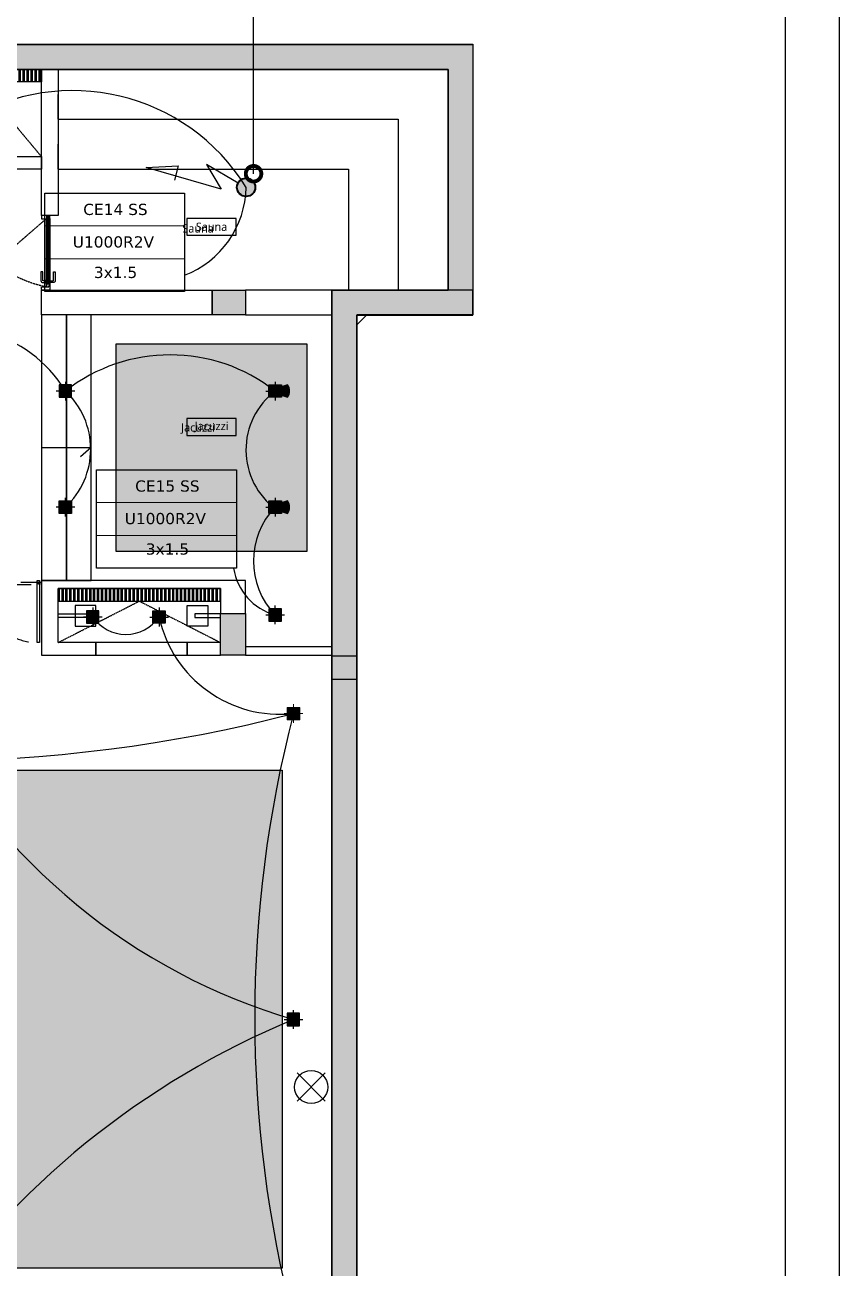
# Model space of a CAD drawing. Header units: millimetres. Extents: x 31778 to 54642, y 18502 to 28743.
# Drawn here: x 38842 to 39823, y 20539 to 22038 of the extents above; entities that cross this region are included whole.
import ezdxf
from ezdxf import colors
from ezdxf.entities.mleader import LeaderData, LeaderLine
from ezdxf.enums import TextEntityAlignment as Align
from ezdxf.math import Vec2, Vec3

# ---------------------------------------------------------------- set-up
doc = ezdxf.new("R2010")
doc.units = ezdxf.units.MM
for name, pattern in [('ACAD_ISO03W100', [30, 12, -18]), ('LINETYPE_0', [0]), ('PROJECTION', [0.375, 0.25, -0.125])]:
    doc.linetypes.add(name, pattern=pattern)
doc.layers.add('A-ANNO-050-LEGN', color=4, linetype='Continuous', lineweight=5)
doc.layers.add('STRUCTURE POUTRES', color=5, linetype='ACAD_ISO03W100', lineweight=20)
doc.layers.add('A-TECH-ELEC-VU', color=1, linetype='Continuous', lineweight=9, true_color=0xff0000)
for name, color, linetype in [('CIRCUITS ECLAIRAGE', 1, 'Continuous'), ('FORCE', 3, 'Continuous'), ('Plan Archi', 8, 'Continuous')]:
    doc.layers.add(name, color=color, linetype=linetype)
doc.styles.add('0-TEXT-ANNO', font='', dxfattribs={"height": 2.5})
doc.styles.add('1-LIGHT-COND', font='')
doc.styles.add('Verdana', font='verdana.ttf')
doc.styles.get('0-TEXT-ANNO').set_extended_font_data('Roboto Light')
doc.styles.get('1-LIGHT-COND').set_extended_font_data('Roboto Condensed Light')

# ---------------------------------------------------------------- blocks, each defined once
blk = doc.blocks.new('A$C41E20939')
at = {"color": 252, "linetype": 'PROJECTION'}
blk.add_line((86, 4), (32.8, 65.4), dxfattribs=at)
at = {"color": 252}
for p, q in [((11.1, 5), (8.9, 5)), ((11.1, 4.8), (8.9, 4.8)), ((86.2, 0), (81.7, 0)), ((83, 3.2), (83, 1.1)), ((83, 3.2), (84.5, 3.2)), ((83, 1.1), (83.1, 1.1)), ((83.9, 1.1), (83.1, 1.1)), ((83.2, 1.4), (83.2, 3)), ((83.2, 2.4), (83.4, 2.4)), ((84.2, 2.3), (83.2, 2.3)), ((84.5, 3.1), (83.3, 3.1)), ((85.3, 2), (83.3, 2.4)), ((83.9, 1.3), (83.3, 1.3)), ((83.4, 2.8), (83.4, 2.7)), ((83.4, 2.7), (83.4, 2.5)), ((83.4, 2.7), (83.6, 2.7)), ((83.4, 2.5), (83.4, 2.2)), ((83.4, 2.2), (83.4, 2.1)), ((83.4, 2.1), (83.4, 2)), ((83.5, 2.1), (83.4, 2.1)), ((83.6, 2.9), (83.5, 2.9)), ((83.5, 2.9), (83.5, 2.9)), ((83.5, 2), (83.5, 2.9)), ((84, 1.4), (83.5, 2.2)), ((84.1, 2), (83.5, 2.1)), ((83.6, 2), (83.5, 2)), ((83.5, 2), (83.5, 2)), ((83.7, 3.1), (83.6, 3)), ((83.6, 3), (83.6, 2.9)), ((83.6, 2.7), (83.9, 2.6)), ((83.6, 1.4), (83.6, 2)), ((83.7, 1.3), (83.6, 1.4)), ((83.7, 3.1), (84.9, 3.1)), ((83.7, 2.8), (83.7, 2.1)), ((83.7, 1.3), (84.1, 1.3)), ((83.9, 2.6), (85, 2.4)), ((83.9, 1.3), (83.9, 1.1)), ((85.8, 1.1), (83.9, 1.1)), ((84.3, 1.8), (84.1, 2.1)), ((84.9, 1.8), (84.1, 2)), ((84.7, 1.2), (84.3, 1.8)), ((85.6, 1.7), (84.4, 1.7)), ((85.6, 1.2), (84.4, 1.2)), ((84.5, 3.2), (84.5, 3.1)), ((84.5, 3.2), (85.8, 3.2)), ((85.5, 2.8), (84.8, 2.8)), ((84.9, 3.2), (84.9, 3.1)), ((85, 2.7), (85, 2.8)), ((85.5, 2.2), (85, 2.7)), ((85, 2.1), (85, 2.7)), ((85, 2.4), (85, 2.4)), ((85.1, 2.2), (85.1, 1.9)), ((85.1, 1.7), (85.2, 1.7)), ((85.2, 1.7), (85.7, 1.2)), ((85.3, 2.4), (85.3, 3.3)), ((85.4, 1.4), (86.5, 1.4)), ((85.8, 2.8), (85.5, 2.8)), ((85.5, 2.2), (85.7, 2.7)), ((85.5, 2.2), (85.5, 2.2)), ((85.7, 1.9), (85.5, 2)), ((85.8, 3.2), (85.8, 3.2)), ((85.8, 3.2), (85.8, 1.8)), ((85.8, 1.1), (85.8, 1.1)), ((85.9, 0.9), (85.9, 2)), ((86.1, 3.3), (86.1, 3.3)), ((86.1, 3.3), (87.3, 3.3)), ((86.1, 3.2), (86.1, 3.3)), ((86.1, 3.3), (88.7, 3.3)), ((86.1, 1.8), (86.1, 3.2)), ((87.2, 3.2), (86.1, 3.2)), ((87.1, 2.8), (86.1, 2.8)), ((86.1, 1.1), (86.1, 0.9)), ((86.2, 0.9), (86.1, 0.9)), ((86.2, 2.7), (86.4, 2.2)), ((86.4, 2), (86.2, 1.9)), ((86.2, 1.2), (86.8, 1.7)), ((86.2, 1), (86.2, 1.2)), ((86.2, 1), (86.4, 1)), ((86.2, 0.9), (86.2, 1)), ((88.7, 0.9), (86.2, 0.9)), ((86.7, 1.7), (86.3, 1.7)), ((87.5, 1.2), (86.3, 1.2)), ((87.7, 1), (86.4, 1)), ((86.6, 3.3), (86.6, 2.4)), ((88.7, 2.4), (86.6, 2)), ((87.5, 1.7), (86.7, 1.7)), ((86.8, 1.9), (86.8, 2.2)), ((86.9, 2.8), (86.9, 2.1)), ((86.9, 2.4), (88, 2.6)), ((86.9, 2.4), (86.9, 2.4)), ((87.7, 2), (87, 1.8)), ((87.2, 3.2), (87.2, 3.1)), ((87.2, 3.1), (88.3, 3.1)), ((87.2, 1.2), (87.6, 1.8)), ((87.3, 3.3), (88.7, 3.3)), ((87.3, 3.2), (87.3, 3.3)), ((88.4, 3.2), (87.3, 3.2)), ((87.8, 2.1), (87.6, 1.8)), ((88.5, 2.3), (87.7, 2.3)), ((88.4, 2.1), (87.7, 2)), ((88.5, 1.1), (87.7, 1)), ((88.3, 1.3), (87.8, 1.3)), ((88.4, 2.2), (87.9, 1.4)), ((88, 2.6), (88.2, 2.7)), ((88.2, 2), (88.2, 2.9)), ((88.2, 2.7), (88.5, 2.7)), ((88.3, 3.1), (88.5, 3)), ((88.5, 1.4), (88.3, 1.3)), ((88.5, 2.1), (88.4, 2.1)), ((88.5, 3), (88.5, 2.5)), ((88.5, 2.5), (88.5, 2.2)), ((88.6, 2.3), (88.5, 2.3)), ((88.5, 2.2), (88.5, 1.4)), ((88.6, 3), (88.6, 1.2)), ((88.7, 0.9), (88.7, 3.3)), ((11.1, -0.8), (8.9, -0.8)), ((11.1, -1), (8.9, -1))]:
    blk.add_line(p, q, dxfattribs=at)
for points in [[(0, 9.5), (0, 5.4), (0, 9.5), (0.5, 9.5), (0.5, 10), (3.8, 10), (3.8, 0.9), (4.8, 0.9), (4.8, 0), (0.5, 0), (0.5, 0), (0, 0), (0, 9.5)], [(89.3, 1), (89.3, 4), (4, 4), (4.1, 1), (5, 1), (5, 0), (86.2, 0), (86.2, 1), (89.3, 1)], [(7, 2), (82.9, 2)], [(90, 0.5), (90, 9.5), (89.5, 9.5), (89.5, 10), (86, 10), (86, 0.9), (85, 0.9), (85, 0), (89.5, 0), (89.5, 0), (90, 0), (90, 9.5)]]:
    blk.add_lwpolyline(points, dxfattribs=at)
for points in [[(85.9, 3.8), (4, 3.8), (4, 4), (85.9, 4)], [(4.1, 1), (5, 1), (5, 0.2), (7, 0.2), (7, 3.8), (4, 3.8)], [(5, 0.2), (84.9, 0.2), (84.9, 0), (5, 0)], [(7, 3.8), (86.2, 3.8), (86.2, 0.2), (7, 0.2)], [(7.9, 4.7), (12.2, 4.7), (12.1, 4), (7.9, 4)], [(82.9, 0.2), (84.9, 0.2), (84.9, 1), (85.9, 1), (85.9, 3.8), (82.9, 3.8)], [(7.8, -0.7), (12.1, -0.7), (12.1, 0), (7.8, 0)]]:
    blk.add_lwpolyline(points, close=True, dxfattribs=at)
for points in [[(11.1, 4.7), (11.1, 7.9, -0.414214), (11.6, 8.4), (21.7, 8.4, 0.414214), (22, 8.7), (22, 10.3, 0.414214), (21.7, 10.6), (11.4, 10.6, 0.414207), (8.9, 8.1), (8.9, 4.7)], [(11.1, -0.7), (11.1, -3.9, 0.414214), (11.6, -4.4), (21.6, -4.4, -0.414214), (21.9, -4.7), (21.9, -6.3, -0.414214), (21.6, -6.6), (11.4, -6.6, -0.414207), (8.9, -4.1), (8.9, -0.7)]]:
    blk.add_lwpolyline(points, format="xyb", dxfattribs=at)
for centre in [(83.7, 2.3), (85.3, 2.8), (85.9, 1.4), (86.6, 2.8), (88.2, 2.3)]:
    blk.add_circle(centre, 0.188, dxfattribs=at)
at = {"color": 252, "linetype": 'PROJECTION'}
blk.add_arc((142.9, -23.6), 141.6, 141.0606, 168.7646, dxfattribs=at)
at = {"color": 252}
for centre, radius, start, end in [((83.3, 3), 0.15, 90, 180), ((83.3, 1.4), 0.15, 180, 210), ((83.3, 1.4), 0.15, 210, 270), ((83.5, 2.8), 0.075, 90, 180), ((83.7, 2.3), 0.338, 90, 180), ((83.7, 2.3), 0.338, 180, 215), ((83.5, 2), 0.075, 180, 270), ((83.7, 2.3), 0.338, 339.8499, 90), ((84.2, 2.2), 0.188, 159.8499, 215), ((84.4, 1.7), 0.488, 215, 270), ((84.4, 1.9), 0.188, 215, 270), ((84.9, 2), 0.15, 259, 314.265), ((85.3, 2.8), 0.356, 90, 180), ((85, 2.3), 0.15, 349, 79), ((85.5, 2.1), 0.488, 180, 225), ((84.9, 2), 0.15, 314.265, 349), ((85.3, 2.8), 0.356, 50, 90), ((85.7, 2.2), 0.188, 160, 225), ((85.3, 2.8), 0.356, 340, 50), ((85.6, 1.9), 0.188, 270, 312.8334), ((85.6, 1), 0.188, 53.1301, 90), ((85.8, 2), 0.188, 225, 282.7691), ((85.9, 1.4), 0.375, 77.231, 132.8334), ((85.9, 1.4), 0.375, 225, 306.8699), ((85.9, 1.4), 0.375, 233.1301, 315), ((85.9, 1.4), 0.375, 239.3166, 249.5127), ((85.9, 1.4), 0.375, 47.1666, 102.7691), ((86.1, 2), 0.188, 257.231, 315), ((86.6, 2.8), 0.356, 90, 200), ((86.3, 1.9), 0.188, 227.1666, 270), ((86.3, 1), 0.188, 90, 126.8699), ((86.2, 2.2), 0.188, 315, 20), ((86.6, 2.8), 0.356, 0, 90), ((86.9, 2.3), 0.15, 101, 191), ((86.4, 2.1), 0.488, 315, 0), ((87, 2), 0.15, 191, 225.735), ((87, 2), 0.15, 225.735, 281), ((87.5, 1.9), 0.188, 270, 325), ((87.5, 1.7), 0.488, 270, 325), ((88.2, 2.3), 0.338, 90, 200.1501), ((87.7, 2.2), 0.188, 325, 20.1501), ((88.2, 2.3), 0.338, 0, 90), ((88.4, 3), 0.15, 0, 90), ((88.2, 2.3), 0.338, 325, 0), ((88.4, 1.2), 0.15, 275, 0)]:
    blk.add_arc(centre, radius, start, end, dxfattribs=at)
blk = doc.blocks.new('A$Ccfdc1316')
h = blk.add_hatch(color=252)
h.dxf.hatch_style = 1
h.paths.add_polyline_path([(-7.501, 7.657), (-0.3, 7.657), (-0.3, 4.395), (-1.7, 4.395), (-1.7, 0), (-2, 0), (-2, 4.695), (-0.6, 4.695), (-0.6, 7.354), (-7, 7.354), (-7, 6.154), (-7.2, 6.154), (-7.2, 7.354), (-7.501, 7.354)])
h = blk.add_hatch(color=252)
h.dxf.hatch_style = 1
h.paths.add_polyline_path([(-3.441, 4.695), (-3.041, 4.695), (-3.041, 4.395), (-3.441, 4.395)])
h = blk.add_hatch(color=252)
h.dxf.hatch_style = 1
h.paths.add_polyline_path([(-7.3, 0.796), (-7, 0.796), (-7, 0.296), (-7.3, 0.296)], flags=17)
h = blk.add_hatch(color=252)
h.dxf.hatch_style = 1
h.paths.add_polyline_path([(-3.341, 0.796), (-3.041, 0.796), (-3.041, 0.296), (-3.341, 0.296)], flags=17)
at = {"color": 252}
for points in [[(-7.501, 7.657), (-0.3, 7.657), (-0.3, 4.395), (-1.7, 4.395), (-1.7, 0), (-2, 0), (-2, 4.695), (-0.6, 4.695), (-0.6, 7.354), (-7, 7.354), (-7, 6.154), (-7.2, 6.154), (-7.2, 7.354), (-7.501, 7.354)], [(-3.441, 4.695), (-3.041, 4.695), (-3.041, 4.395), (-3.441, 4.395)], [(-7.3, 0.796), (-7, 0.796), (-7, 0.296), (-7.3, 0.296)], [(-3.341, 0.796), (-3.041, 0.796), (-3.041, 0.296), (-3.341, 0.296)]]:
    blk.add_lwpolyline(points, close=True, dxfattribs=at)
blk = doc.blocks.new('A$C021d6aa6')
at = {"color": 252, "linetype": 'PROJECTION'}
blk.add_lwpolyline([(-0.75, -0.025), (0, -0.025), (0, 0), (-0.75, 0)], close=True, dxfattribs=at)
at = {"color": 252}
blk.add_lwpolyline([(-0.05, 0.025), (-0.025, 0.025), (-0.025, -0.725), (-0.05, -0.725)], close=True, dxfattribs=at)
blk.add_circle((-0.037, -0.013), 0.0075, dxfattribs=at)
at = {"color": 252, "linetype": 'PROJECTION'}
blk.add_arc((-0.037, -0.013), 0.712, 180, 270, dxfattribs=at)
blk = doc.blocks.new('*U168')
at = {"color": 252}
blk.add_lwpolyline([(0, 0.022), (0.36, 0.022), (0.36, -0.024), (0, -0.024)], close=True, dxfattribs=at)
blk.add_lwpolyline([(0.205, -0.024), (0.205, -0.125, 0.414214), (0.206, -0.126), (0.454, -0.126, 0.414214), (0.455, -0.125), (0.455, 0.123, 0.414214), (0.454, 0.124), (0.206, 0.124, 0.414214), (0.205, 0.123), (0.205, 0.022)], format="xyb", close=True, dxfattribs=at)
blk = doc.blocks.new('*U167')
at = {"color": 252}
blk.add_lwpolyline([(0, 0.022), (0.31, 0.022), (0.31, -0.024), (0, -0.024)], close=True, dxfattribs=at)
blk.add_lwpolyline([(0.155, -0.024), (0.155, -0.125, 0.414214), (0.156, -0.126), (0.404, -0.126, 0.414214), (0.405, -0.125), (0.405, 0.123, 0.414214), (0.404, 0.124), (0.156, 0.124, 0.414214), (0.155, 0.123), (0.155, 0.022)], format="xyb", close=True, dxfattribs=at)
blk = doc.blocks.new('SPOT-NORMAL')
at = {"true_color": 0xffffff}
h = blk.add_hatch(color=7, dxfattribs=at)
h.dxf.hatch_style = 1
h.paths.add_polyline_path([(-0.075, 0.075), (0.075, 0.075), (0.075, -0.075), (-0.075, -0.075)])
h = blk.add_hatch(color=256)
h.dxf.hatch_style = 1
edge = h.paths.add_edge_path()
edge.add_arc((0, 0), 0.0273, 0, 360)
for points in [[(-0.113, 0), (0.113, 0)], [(0, 0.113), (0, -0.113)]]:
    blk.add_lwpolyline(points)
at = {"flags": 128}
for points in [[(-0.075, 0.075), (0.075, 0.075), (0.075, -0.075), (-0.075, -0.075)], [(-0.061, 0.061), (0.061, 0.061), (0.061, -0.061), (-0.061, -0.061)]]:
    blk.add_lwpolyline(points, close=True, dxfattribs=at)
blk.add_circle((0, 0), 0.0273)
blk = doc.blocks.new('_DotSmall')
at = {"color": 0, "linetype": 'ByBlock', "const_width": 0.5}
blk.add_lwpolyline([(-0.0625, 0, 1), (0.0625, 0, 1)], format="xyb", close=True, dxfattribs=at)
blk = doc.blocks.new('SPOT-ORIENTABLE')
at = {"true_color": 0xffffff}
h = blk.add_hatch(color=7, dxfattribs=at)
h.dxf.hatch_style = 1
h.paths.add_polyline_path([(-0.075, 0.075), (0.075, 0.075), (0.075, -0.075), (-0.075, -0.075)])
h = blk.add_hatch(color=256)
h.dxf.hatch_style = 1
edge = h.paths.add_edge_path()
edge.add_arc((0, 0), 0.0273, 0, 360)
h = blk.add_hatch(color=7, dxfattribs=at)
h.dxf.hatch_style = 1
edge = h.paths.add_edge_path()
edge.add_line((0.15, 0.075), (0, 0.027))
edge.add_line((0, 0.027), (0, -0.027))
edge.add_line((0, -0.027), (0.15, -0.075))
edge.add_arc((0.05, 0), 0.125, 323.1301, 396.8699)
for points in [[(-0.113, 0), (0.113, 0)], [(0, 0.113), (0, -0.113)]]:
    blk.add_lwpolyline(points)
at = {"flags": 128}
for points in [[(-0.075, 0.075), (0.075, 0.075), (0.075, -0.075), (-0.075, -0.075)], [(-0.061, 0.061), (0.061, 0.061), (0.061, -0.061), (-0.061, -0.061)]]:
    blk.add_lwpolyline(points, close=True, dxfattribs=at)
blk.add_lwpolyline([(0.15, 0.075), (0, 0.027), (0, -0.027), (0.15, -0.075, 0.333333)], format="xyb", close=True, dxfattribs=at)
blk.add_circle((0, 0), 0.0273)
blk = doc.blocks.new('*U190')
at = {"layer": 'A-TECH-ELEC-VU', "xscale": -99.91905715994717, "yscale": 99.91905715994717, "zscale": 99.91905715994717, "rotation": 180}
blk.add_blockref('SPOT-NORMAL', (0, 0), dxfattribs=at)
blk = doc.blocks.new('*U191')
at = {"layer": 'CIRCUITS ECLAIRAGE', "color": 0, "linetype": 'ByBlock', "lineweight": -2, "transparency": 16777216}
for p in [(167981.4, 5570.6), (168429.1, 5570.6), (168876.9, 5570.6), (169324.7, 5570.6), (169772.5, 5570.6)]:
    blk.add_blockref('*U190', p, dxfattribs=at)
blk = doc.blocks.new('alimentation electrique')
at = {"layer": 'FORCE', "lineweight": 50}
blk.add_hatch(color=1, dxfattribs=at).paths.add_polyline_path([(54.9, -36.5, 1), (41.3, -19.1, 1)])
at = {"color": 1, "linetype": 'ByBlock'}
blk.add_lwpolyline([(38.4, -22.6), (0.5, -0.3), (18.2, -30.1), (-72.5, -4), (-33.8, -1.9), (-38.2, -19.2)], dxfattribs=at)
at = {"layer": 'FORCE', "color": 1, "lineweight": 40}
blk.add_circle((48.1, -27.8), 11, dxfattribs=at)
blk = doc.blocks.new('ETIQ ECL')
at = {"color": 6, "linetype": 'ByBlock'}
blk.add_lwpolyline([(-28.09, 19.8), (28.09, 19.8), (28.09, -19.8), (-28.09, -19.8)], close=True, dxfattribs=at)
at = {"layer": 'STRUCTURE POUTRES', "color": 6, "linetype": 'ByBlock'}
for points in [[(-28.09, 19.8), (28.09, 19.8), (28.09, 6.6), (-28.09, 6.6)], [(-28.09, 6.6), (28.09, 6.6), (28.09, -6.6), (-28.09, -6.6)], [(-28.09, -6.6), (28.09, -6.6), (28.09, -19.8), (-28.09, -19.8)]]:
    blk.add_lwpolyline(points, close=True, dxfattribs=at)
at = {"layer": 'STRUCTURE POUTRES', "color": 6, "linetype": 'ByBlock', "style": 'Verdana'}
for tag, p in [('CIRCUIT', (0.33, 10.99)), ('CABLE', (-0.49, -2.08)), ('SECTION', (0.37, -14.32))]:
    blk.add_attdef(tag, text='', height=4.5, dxfattribs=at).set_placement(p, align=Align.CENTER)

msp = doc.modelspace()

# ---------------------------------------------------------------- hatches: boundary and pattern name
at = {"layer": 'Plan Archi'}
h = msp.add_hatch(dxfattribs=at)
h.set_pattern_fill('ANSI32', color=256, scale=0.5, angle=45)
h.set_pattern_definition([(90, (-99963.3566, 16891.0385), (-4.7625, 0), []), (90, (-99961.769, 16892.626), (-4.7625, 0), [])])
h.paths.add_polyline_path([(38711.669, 21984.061), (38861.669, 21984.061), (38861.669, 21969.061), (38711.669, 21969.061)])
at = {"layer": 'Plan Archi', "true_color": 0x95b0cb}
h = msp.add_hatch(color=253, dxfattribs=at)
h.dxf.hatch_style = 1
h.paths.add_polyline_path([(39181.662, 21653.272), (39181.662, 21403.272), (38951.662, 21403.272), (38951.662, 21653.272)])
at = {"layer": 'Plan Archi'}
h = msp.add_hatch(dxfattribs=at)
h.set_pattern_fill('ANSI32', color=256, scale=0.5, angle=225)
h.set_pattern_definition([(270, (187906.672, 26410.541), (4.7625, -6e-16), []), (270, (187905.0845, 26408.9535), (4.7625, -6e-16), [])])
h.paths.add_polyline_path([(39077.558, 21358.33), (38881.675, 21358.333), (38881.675, 21343.333), (39077.558, 21343.33)])
h = msp.add_hatch(color=256, dxfattribs=at)
h.dxf.hatch_style = 1
h.paths.add_polyline_path([(39211.662, 21277.574), (39241.662, 21277.574), (39241.662, 20411.574), (39211.662, 20411.574)])
at = {"layer": 'Plan Archi', "true_color": 0x95b0cb}
h = msp.add_hatch(color=253, dxfattribs=at)
h.dxf.hatch_style = 1
h.paths.add_polyline_path([(37451.662, 21139.574), (39151.662, 21139.574), (39151.662, 20539.574), (37451.662, 20539.574)])

# ---------------------------------------------------------------- linework, layer by layer
msp.add_lwpolyline([(39822.91, 23037.565), (39822.91, 19046.565), (34232.91, 19046.565), (34232.91, 23037.565)], close=True)
msp.add_lwpolyline([(34297.91, 19427.561), (34297.91, 22972.565), (39757.91, 22972.565), (39757.91, 19427.561)])
at = {"layer": 'CIRCUITS ECLAIRAGE', "color": 6}
for centre, radius, start, end in [((38899.444, 21713.097), 245.42, 31.679661, 121.669803), ((38992.732, 21844.009), 115.581, 290.982289, 358.996366), ((38757.722, 21516.961), 154.787, 30.897979, 120.479142), ((39016.912, 21435.276), 204.805, 51.900728, 128.099278), ((38825.756, 21526.503), 95.337, 312.807615, 47.192385), ((39196.887, 21525.614), 88.83, 127.118008, 233.694782), ((39210.524, 21391.64), 93.466, 136.006569, 223.992276), ((39161.632, 21393.485), 69.239, 188.784649, 254.630811), ((38963.435, 21351.693), 48.526, 214.549404, 325.450596), ((39149.205, 21356.231), 149.284, 192.400114, 276.195012), ((38717.538, 22930.458), 1779.885, 255.429224, 284.570776), ((39374.398, 21549.297), 740.319, 207.468404, 253.595122), ((40579.06, 20841.615), 1460.404, 165.477819, 194.522181), ((39552.297, 19905.19), 1010.928, 112.507217, 145.663137)]:
    msp.add_arc(centre, radius, start, end, dxfattribs=at)
at = {"layer": 'Plan Archi'}
for p, q in [((36851.9, 22013.983), (39381.669, 22014.193)), ((39381.669, 22014.193), (39381.669, 21718.037)), ((39351.669, 21984.193), (36851.9, 21984.193)), ((38881.669, 21984.061), (38881.669, 21954.061)), ((38881.669, 21984.061), (39351.669, 21984.061)), ((39351.669, 21718.037), (39351.669, 21984.193)), ((39351.669, 21984.061), (39351.669, 21718.215)), ((38881.669, 21924.061), (38881.669, 21954.061)), ((38881.669, 21924.061), (39291.669, 21924.061)), ((38881.669, 21924.061), (38881.669, 21894.061)), ((38881.669, 21924.061), (39291.669, 21924.061)), ((39291.669, 21924.061), (39291.669, 21718.215)), ((39291.669, 21924.061), (39291.669, 21718.215)), ((38881.669, 21864.061), (38881.669, 21894.061)), ((38881.669, 21864.061), (39231.669, 21864.061)), ((39231.669, 21864.061), (39231.669, 21718.215)), ((39381.669, 21718.037), (39211.66, 21718.037)), ((39211.66, 21718.037), (39211.66, 19687.004)), ((39231.669, 21718.215), (39261.669, 21718.215)), ((39291.669, 21718.215), (39261.669, 21718.215)), ((39291.669, 21718.215), (39321.669, 21718.215)), ((39351.669, 21718.215), (39321.669, 21718.215)), ((39381.669, 21718.037), (39351.669, 21718.037)), ((39381.669, 21688.037), (39381.669, 21718.037)), ((39381.669, 21688.037), (39381.669, 21718.037)), ((39241.66, 21676.244), (39253.452, 21688.037)), ((39241.66, 19657.007), (39241.66, 21688.037)), ((39241.66, 21688.037), (39381.669, 21688.037)), ((39211.662, 21277.574), (39241.662, 21277.574)), ((39211.662, 20411.574), (39211.662, 21277.574)), ((39241.662, 21277.574), (39241.662, 20411.574)), ((37451.662, 21139.574), (39151.662, 21139.574)), ((39151.662, 21139.574), (39151.662, 20539.574)), ((39151.662, 20539.574), (37451.662, 20539.574))]:
    msp.add_line(p, q, dxfattribs=at)
at = {"layer": 'Plan Archi', "linetype": 'LINETYPE_0'}
for p, q in [((39169.801, 20740.748), (39203.742, 20774.689)), ((39169.801, 20774.689), (39203.742, 20740.748))]:
    msp.add_line(p, q, dxfattribs=at)
at = {"layer": 'Plan Archi'}
for points in [[(38711.669, 21984.061), (38861.669, 21984.061), (38861.669, 21969.061), (38711.669, 21969.061)], [(38861.669, 21984.061), (38881.669, 21984.061), (38881.669, 21808.215), (38861.669, 21808.215)], [(38711.669, 21879.061), (38861.669, 21879.061), (38861.669, 21864.061), (38711.669, 21864.061)], [(39037.049, 21804.523), (39037.049, 21784.248), (39096.274, 21784.248), (39096.274, 21804.523)], [(38861.669, 21718.215), (39067.557, 21718.215), (39067.557, 21688.215), (38861.669, 21688.215)], [(39107.557, 21688.215), (39211.66, 21688.215), (39211.66, 21718.215), (39107.557, 21718.215)], [(38861.669, 21368.33), (38891.662, 21368.33), (38891.662, 21688.215), (38861.669, 21688.215)], [(38891.669, 21368.33), (38921.662, 21368.33), (38921.662, 21688.215), (38891.669, 21688.215)], [(39181.662, 21653.272), (39181.662, 21403.272), (38951.662, 21403.272), (38951.662, 21653.272)], [(39037.049, 21563.208), (39037.049, 21542.94), (39096.274, 21542.94), (39096.274, 21563.208)], [(39107.557, 21368.33), (38861.669, 21368.33), (38861.669, 21278.33), (38927.116, 21278.33), (38927.116, 21293.33), (38881.662, 21293.33), (38881.669, 21358.33), (39077.558, 21358.33), (39077.558, 21328.33), (39107.557, 21328.33)], [(39077.558, 21358.33), (38881.675, 21358.333), (38881.675, 21343.333), (39077.558, 21343.33)], [(38927.116, 21278.33), (39037.116, 21278.33), (39037.116, 21293.33), (38927.116, 21293.33)], [(39037.116, 21278.33), (39077.559, 21278.33), (39077.559, 21293.33), (39037.116, 21293.33)], [(39107.557, 21278.33), (39211.66, 21278.33), (39211.66, 21288.33), (39107.557, 21288.33)]]:
    msp.add_lwpolyline(points, close=True, dxfattribs=at)
at = {"layer": 'Plan Archi', "linetype": 'PROJECTION'}
for points in [[(38786.669, 21969.061), (38711.669, 21879.061), (38861.669, 21879.061)], [(38881.662, 21293.33), (38979.616, 21343.331), (39077.559, 21293.33)]]:
    msp.add_lwpolyline(points, close=True, dxfattribs=at)
at = {"layer": 'Plan Archi'}
msp.add_lwpolyline([(38861.669, 21528.272), (38921.662, 21528.272), (38908.65, 21517.067)], dxfattribs=at)
at = {"layer": 'Plan Archi', "linetype": 'LINETYPE_0'}
msp.add_circle((39186.771, 20757.719), 20, dxfattribs=at)

# ---------------------------------------------------------------- block references
at = {"layer": 'CIRCUITS ECLAIRAGE'}
for name, p in [('alimentation electrique', (39060.207, 21869.787)), ('*U191', (-130607.156, 15637.176))]:
    msp.add_blockref(name, p, dxfattribs=at)
at = {"layer": 'CIRCUITS ECLAIRAGE', "color": 6, "linetype": 'ByBlock', "xscale": 3, "yscale": 3, "zscale": 3}
for p, values in [((38949.843, 21775.692), {'SECTION': '3x1.5', 'CABLE': 'U1000R2V', 'CIRCUIT': 'CE14 SS'}), ((39012.404, 21442.31), {'SECTION': '3x1.5', 'CABLE': 'U1000R2V', 'CIRCUIT': 'CE15 SS'})]:
    msp.add_blockref('ETIQ ECL', p, dxfattribs=at).add_auto_attribs(values)
at = {"layer": 'CIRCUITS ECLAIRAGE', "yscale": 99.91905715994717, "zscale": 99.91905715994717}
for name, p, xscale in [('SPOT-NORMAL', (38890.542, 21596.446), -99.91905715994717), ('SPOT-ORIENTABLE', (39143.282, 21596.446), 99.91905715994717), ('SPOT-ORIENTABLE', (39143.282, 21456.559), 99.91905715994717), ('SPOT-NORMAL', (38923.468, 21324.174), -99.91905715994717), ('SPOT-NORMAL', (39003.403, 21324.174), 99.91905715994717)]:
    msp.add_blockref(name, p, dxfattribs=dict(at, xscale=xscale))
at = {"layer": 'CIRCUITS ECLAIRAGE', "yscale": 99.91905715994717, "zscale": 99.91905715994717, "rotation": 180}
for p, xscale in [((38890.542, 21456.559), 99.91905715994717), ((39143.281, 21326.722), -99.91905715994717), ((39165.314, 20839.117), -99.91905715994717)]:
    msp.add_blockref('SPOT-NORMAL', p, dxfattribs=dict(at, xscale=xscale))
at = {"layer": 'Plan Archi', "yscale": 100, "zscale": 100}
for name, p, xscale in [('A$Ccfdc1316', (39411.669, 21248.687), 100), ('*U168', (38881.666, 21325.83), 100), ('*U167', (39077.569, 21325.83), -100)]:
    msp.add_blockref(name, p, dxfattribs=dict(at, xscale=xscale))
at = {"layer": 'Plan Archi', "lineweight": 18, "rotation": 89.99994023531798}
msp.add_blockref('A$C41E20939', (38871.657, 21718.215), dxfattribs=at)
at = {"layer": 'Plan Archi', "lineweight": 18, "xscale": 100, "yscale": 100, "zscale": 100}
msp.add_blockref('A$C021d6aa6', (38861.669, 21365.83), dxfattribs=at)

# ---------------------------------------------------------------- texts
at = {"layer": 'A-ANNO-050-LEGN', "char_height": 9.9919, "width": 0.49225, "attachment_point": 5, "style": '0-TEXT-ANNO'}
for s, insert in [('Sauna', (39050.409, 21792.4)), ('Jacuzzi', (39050.409, 21551.284))]:
    msp.add_mtext(s, dxfattribs=dict(at, insert=insert))
at = {"layer": 'Plan Archi', "char_height": 10, "attachment_point": 5, "style": '0-TEXT-ANNO'}
for s, insert in [('Sauna', (39066.662, 21794.386)), ('Jacuzzi', (39066.662, 21553.074))]:
    msp.add_mtext_dynamic_manual_height_columns(s, width=0.49225, gutter_width=1, heights=[0], dxfattribs=dict(at, insert=insert))

# ---------------------------------------------------------------- leaders
at = {"layer": 'CIRCUITS ECLAIRAGE'}
ml = msp.add_multileader_mtext('Standard', dxfattribs=at)
ml.set_content('Alimentations électriques\\Pà prévoir en attente pour le\\Praccordement des luminaires\\Pdu fournisseur Spa/Sauna', color=256, style='1-LIGHT-COND')
ml.set_leader_properties()
ml.set_arrow_properties(name='DOTSMALL')
ml.build(insert=Vec2(0, 0))
ml.multileader.update_dxf_attribs({"dogleg_length": 8.599, "arrow_head_size": 37.47, "scale": 0.05})
ctx = ml.context
ctx.base_point, ctx.scale, ctx.char_height, ctx.arrow_head_size, ctx.landing_gap_size, ctx.plane_origin = Vec3(39182.875, 22126.936), 0.05, 12.48988, 37.47, 24.98, Vec3(39204.629, 22018.878)
notes = []
notes.append((ctx, [(0, (1, 1, 0), (39117.284, 22126.936), (1, 0), 65.591, [(0, [(39117.272, 21858.388)], 0, [])])]))
ctx.mtext.insert, ctx.mtext.flow_direction = Vec3(39207.855, 22135.263), 5
for ctx, leaders in notes:
    for number, flags, end, landing, length, lines in leaders:
        leader = LeaderData()
        leader.index, (leader.has_last_leader_line, leader.has_dogleg_vector, leader.attachment_direction) = number, flags
        leader.last_leader_point, leader.dogleg_vector, leader.dogleg_length = Vec3(end), Vec3(landing), length
        for number, points, colour, breaks in lines:
            line = LeaderLine()
            line.index, line.vertices, line.color, line.breaks = number, Vec3.list(points), colors.encode_raw_color(colour), breaks
            leader.lines.append(line)
        ctx.leaders.append(leader)

doc.saveas('drawing.dxf')
